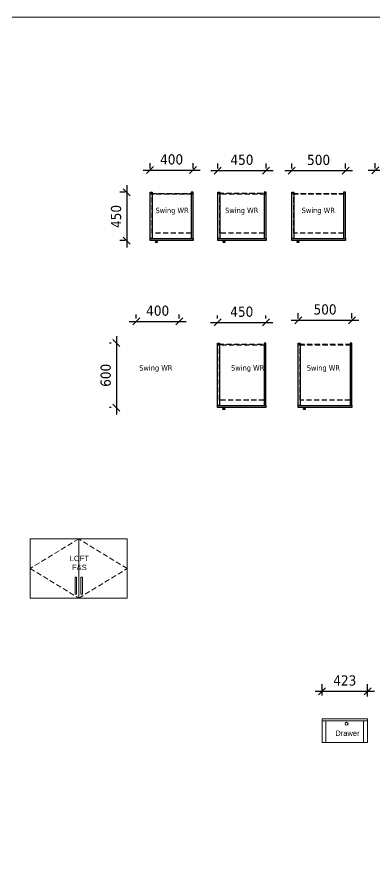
# Model space of a CAD drawing. Header units: millimetres. Extents: x 4065046 to 4134868, y -1476535 to -1460275.
# Drawn here: x 4084540 to 4087866, y -1468233 to -1460275 of the extents above; entities that cross this region are included whole.
import ezdxf

# ---------------------------------------------------------------- set-up
doc = ezdxf.new("R2010")
doc.units = ezdxf.units.MM
doc.header["$LTSCALE"] = 15
doc.header["$PDMODE"] = 35
doc.linetypes.add('HIDDENX2', pattern=[19.05, 12.7, -6.35])
doc.layers.add('LS_DR_TEXT', color=7, linetype='Continuous')
doc.styles.add('ARIAL', font='arial.ttf', dxfattribs={"height": 50})
doc.styles.add('ROMANS', font='tahoma.ttf')
doc.dimstyles.new('MD50', dxfattribs={"dimscale": 50, "dimtxt": 1.9, "dimasz": 1.3, "dimexe": 1.3, "dimexo": 2.38, "dimgap": 1, "dimtad": 1, "dimdec": 0, "dimzin": 3, "dimdsep": 46, "dimtxsty": 'ROMANS', "dimblk": 'OBLIQUE', "dimcen": -1.9, "dimdle": 1.3, "dimclrd": 150, "dimclre": 150, "dimclrt": 256, "dimadec": 0, "dimazin": 0, "dimtfac": 1, "dimtdec": 0, "dimtix": 1, "dimtmove": 2, "dimatfit": 3, "dimfxl": 1, "dimtolj": 1, "dimtzin": 3, "dimarcsym": 0})

# ---------------------------------------------------------------- blocks, each defined once
blk = doc.blocks.new('_Oblique')
at = {"color": 0, "linetype": 'ByBlock', "lineweight": -2}
blk.add_line((-0.5, -0.5), (0.5, 0.5), dxfattribs=at)
blk = doc.blocks.new('*D203')
at = {"color": 150, "lineweight": -2, "ltscale": 0.25, "transparency": 16777216}
for p, q in [((4087309.6, -1466551), (4087862.6, -1466551)), ((4087374.6, -1466589.6), (4087374.6, -1466486)), ((4087797.6, -1466598.6), (4087797.6, -1466486))]:
    blk.add_line(p, q, dxfattribs=at)
at = {"layer": 'Defpoints', "color": 0, "ltscale": 0.25, "transparency": 16777216}
for p in [(4087797.6, -1466551), (4087374.6, -1466708.6), (4087797.6, -1466717.6)]:
    blk.add_point(p, dxfattribs=at)
at = {"color": 150, "lineweight": -2, "ltscale": 0.25, "transparency": 16777216, "xscale": 65, "yscale": 65, "zscale": 65, "rotation": 180}
blk.add_blockref('_Oblique', (4087374.6, -1466551), dxfattribs=at)
at = {"color": 150, "lineweight": -2, "ltscale": 0.25, "transparency": 16777216, "xscale": 65, "yscale": 65, "zscale": 65}
blk.add_blockref('_Oblique', (4087797.6, -1466551), dxfattribs=at)
at = {"lineweight": 20, "ltscale": 0.25, "transparency": 16777216, "insert": (4087586.1, -1466451.5), "char_height": 95, "attachment_point": 5, "style": 'ROMANS'}
blk.add_mtext('\\A1;423', dxfattribs=at)
blk = doc.blocks.new('84')
for points in [[(-204066.8, -198538.5), (-204066.8, -199100.5), (-204084.8, -199100.5), (-204084.8, -198520.5), (-204066.8, -198520.5), (-204066.8, -198530.5)], [(-203652.8, -198538.5), (-203652.8, -199100.5), (-203634.8, -199100.5), (-203634.8, -198520.5), (-203652.8, -198520.5), (-203652.8, -198530.5)]]:
    blk.add_lwpolyline(points)
at = {"color": 0, "linetype": 'HIDDENX2', "ltscale": 0.25}
blk.add_lwpolyline([(-204074.8, -198530.5), (-203644.8, -198530.5), (-203644.8, -198538.5), (-204074.8, -198538.5)], close=True, dxfattribs=at)
blk.add_lwpolyline([(-203652.8, -198538.5), (-203652.8, -199050.5), (-204066.8, -199050.5), (-204066.8, -198538.5)], dxfattribs=at)
for points in [[(-204084.8, -199120.5), (-204084.8, -199102.5), (-203634.8, -199102.5), (-203634.8, -199120.5)], [(-204034.8, -199130.5), (-204018.6, -199130.5), (-204018.6, -199139.6), (-204034.8, -199139.6)], [(-204030, -199120.5), (-204023.4, -199120.5), (-204023.4, -199130.5), (-204030, -199130.5)]]:
    blk.add_lwpolyline(points, close=True)
blk = doc.blocks.new('124')
for points in [[(-204066.8, -203114.3), (-204066.8, -203676.3), (-204084.8, -203676.3), (-204084.8, -203096.3), (-204066.8, -203096.3), (-204066.8, -203106.3)], [(-203602.8, -203114.3), (-203602.8, -203676.3), (-203584.8, -203676.3), (-203584.8, -203096.3), (-203602.8, -203096.3), (-203602.8, -203106.3)]]:
    blk.add_lwpolyline(points)
at = {"color": 0, "linetype": 'HIDDENX2', "ltscale": 0.25}
blk.add_lwpolyline([(-204074.8, -203106.3), (-203594.8, -203106.3), (-203594.8, -203114.3), (-204074.8, -203114.3)], close=True, dxfattribs=at)
blk.add_lwpolyline([(-203602.8, -203114.3), (-203602.8, -203626.3), (-204066.8, -203626.3), (-204066.8, -203114.3)], dxfattribs=at)
for points in [[(-204084.8, -203696.3), (-204084.8, -203678.3), (-203584.8, -203678.3), (-203584.8, -203696.3)], [(-204034.8, -203706.3), (-204018.6, -203706.3), (-204018.6, -203715.4), (-204034.8, -203715.4)], [(-204030, -203696.3), (-204023.4, -203696.3), (-204023.4, -203706.3), (-204030, -203706.3)]]:
    blk.add_lwpolyline(points, close=True)
blk = doc.blocks.new('24')
for points in [[(-249199.4, -193729.6), (-249199.4, -194141.6), (-249217.4, -194141.6), (-249217.4, -193711.6), (-249199.4, -193711.6), (-249199.4, -193721.6)], [(-248835.4, -193729.6), (-248835.4, -194141.6), (-248817.4, -194141.6), (-248817.4, -193711.6), (-248835.4, -193711.6), (-248835.4, -193721.6)]]:
    blk.add_lwpolyline(points)
at = {"color": 0, "linetype": 'HIDDENX2', "ltscale": 0.25}
blk.add_lwpolyline([(-249207.4, -193721.6), (-248827.4, -193721.6), (-248827.4, -193729.6), (-249207.4, -193729.6)], close=True, dxfattribs=at)
blk.add_lwpolyline([(-248835.4, -193729.6), (-248835.4, -194091.6), (-249199.4, -194091.6), (-249199.4, -193729.6)], dxfattribs=at)
for points in [[(-249217.4, -194161.6), (-249217.4, -194143.6), (-248817.4, -194143.6), (-248817.4, -194161.6)], [(-249167.4, -194171.6), (-249151.2, -194171.6), (-249151.2, -194180.7), (-249167.4, -194180.7)], [(-249162.6, -194161.6), (-249156, -194161.6), (-249156, -194171.6), (-249162.6, -194171.6)]]:
    blk.add_lwpolyline(points, close=True)
blk = doc.blocks.new('64')
for points in [[(-249002, -198688.5), (-249002, -199100.5), (-249020, -199100.5), (-249020, -198670.5), (-249002, -198670.5), (-249002, -198680.5)], [(-248588, -198688.5), (-248588, -199100.5), (-248570, -199100.5), (-248570, -198670.5), (-248588, -198670.5), (-248588, -198680.5)]]:
    blk.add_lwpolyline(points)
at = {"color": 0, "linetype": 'HIDDENX2', "ltscale": 0.25}
blk.add_lwpolyline([(-249010, -198680.5), (-248580, -198680.5), (-248580, -198688.5), (-249010, -198688.5)], close=True, dxfattribs=at)
blk.add_lwpolyline([(-248588, -198688.5), (-248588, -199050.5), (-249002, -199050.5), (-249002, -198688.5)], dxfattribs=at)
for points in [[(-249020, -199120.5), (-249020, -199102.5), (-248570, -199102.5), (-248570, -199120.5)], [(-248970, -199130.5), (-248953.8, -199130.5), (-248953.8, -199139.6), (-248970, -199139.6)], [(-248965.2, -199120.5), (-248958.6, -199120.5), (-248958.6, -199130.5), (-248965.2, -199130.5)]]:
    blk.add_lwpolyline(points, close=True)
blk = doc.blocks.new('104')
for points in [[(-249002, -203264.3), (-249002, -203676.3), (-249020, -203676.3), (-249020, -203246.3), (-249002, -203246.3), (-249002, -203256.3)], [(-248538, -203264.3), (-248538, -203676.3), (-248520, -203676.3), (-248520, -203246.3), (-248538, -203246.3), (-248538, -203256.3)]]:
    blk.add_lwpolyline(points)
at = {"color": 0, "linetype": 'HIDDENX2', "ltscale": 0.25}
blk.add_lwpolyline([(-249010, -203256.3), (-248530, -203256.3), (-248530, -203264.3), (-249010, -203264.3)], close=True, dxfattribs=at)
blk.add_lwpolyline([(-248538, -203264.3), (-248538, -203626.3), (-249002, -203626.3), (-249002, -203264.3)], dxfattribs=at)
for points in [[(-249020, -203696.3), (-249020, -203678.3), (-248520, -203678.3), (-248520, -203696.3)], [(-248970, -203706.3), (-248953.8, -203706.3), (-248953.8, -203715.4), (-248970, -203715.4)], [(-248965.2, -203696.3), (-248958.6, -203696.3), (-248958.6, -203706.3), (-248965.2, -203706.3)]]:
    blk.add_lwpolyline(points, close=True)
blk = doc.blocks.new('*D263')
at = {"color": 150, "lineweight": -2, "ltscale": 0.25, "transparency": 16777216}
for p, q in [((4085559.6, -1461840.4), (4085559.6, -1462420.4)), ((4085544.3, -1461905.4), (4085494.6, -1461905.4)), ((4085544.3, -1462355.4), (4085494.6, -1462355.4))]:
    blk.add_line(p, q, dxfattribs=at)
at = {"layer": 'Defpoints', "color": 0, "ltscale": 0.25, "transparency": 16777216}
for p in [(4085663.3, -1461905.4), (4085559.6, -1462355.4), (4085663.3, -1462355.4)]:
    blk.add_point(p, dxfattribs=at)
at = {"color": 150, "lineweight": -2, "ltscale": 0.25, "transparency": 16777216, "xscale": 65, "yscale": 65, "zscale": 65}
for p, rotation in [((4085559.6, -1461905.4), 90), ((4085559.6, -1462355.4), 270)]:
    blk.add_blockref('_Oblique', p, dxfattribs=dict(at, rotation=rotation))
at = {"lineweight": 20, "ltscale": 0.25, "transparency": 16777216, "insert": (4085460.1, -1462130.4), "char_height": 95, "attachment_point": 5, "rotation": 90, "style": 'ROMANS'}
blk.add_mtext('\\A1;450', dxfattribs=at)
blk = doc.blocks.new('*D264')
at = {"color": 150, "lineweight": -2, "ltscale": 0.25, "transparency": 16777216}
for p, q in [((4085711.1, -1461699.5), (4086241.1, -1461699.5)), ((4085776.1, -1461683.3), (4085776.1, -1461634.5)), ((4086176.1, -1461683.3), (4086176.1, -1461634.5))]:
    blk.add_line(p, q, dxfattribs=at)
at = {"layer": 'Defpoints', "color": 0, "ltscale": 0.25, "transparency": 16777216}
for p in [(4086176.1, -1461699.5), (4085776.1, -1461802.3), (4086176.1, -1461802.3)]:
    blk.add_point(p, dxfattribs=at)
at = {"color": 150, "lineweight": -2, "ltscale": 0.25, "transparency": 16777216, "xscale": 65, "yscale": 65, "zscale": 65, "rotation": 180}
blk.add_blockref('_Oblique', (4085776.1, -1461699.5), dxfattribs=at)
at = {"color": 150, "lineweight": -2, "ltscale": 0.25, "transparency": 16777216, "xscale": 65, "yscale": 65, "zscale": 65}
blk.add_blockref('_Oblique', (4086176.1, -1461699.5), dxfattribs=at)
at = {"lineweight": 20, "ltscale": 0.25, "transparency": 16777216, "insert": (4085976.1, -1461600), "char_height": 95, "attachment_point": 5, "style": 'ROMANS'}
blk.add_mtext('\\A1;400', dxfattribs=at)
blk = doc.blocks.new('*D265')
at = {"color": 150, "lineweight": -2, "ltscale": 0.25, "transparency": 16777216}
for p, q in [((4086405, -1461683.3), (4086405, -1461637.9)), ((4086855, -1461683.3), (4086855, -1461637.9)), ((4086340, -1461702.9), (4086920, -1461702.9))]:
    blk.add_line(p, q, dxfattribs=at)
at = {"layer": 'Defpoints', "color": 0, "ltscale": 0.25, "transparency": 16777216}
for p in [(4086855, -1461702.9), (4086405, -1461802.3), (4086855, -1461802.3)]:
    blk.add_point(p, dxfattribs=at)
at = {"color": 150, "lineweight": -2, "ltscale": 0.25, "transparency": 16777216, "xscale": 65, "yscale": 65, "zscale": 65, "rotation": 180}
blk.add_blockref('_Oblique', (4086405, -1461702.9), dxfattribs=at)
at = {"color": 150, "lineweight": -2, "ltscale": 0.25, "transparency": 16777216, "xscale": 65, "yscale": 65, "zscale": 65}
blk.add_blockref('_Oblique', (4086855, -1461702.9), dxfattribs=at)
at = {"lineweight": 20, "ltscale": 0.25, "transparency": 16777216, "insert": (4086630, -1461603.4), "char_height": 95, "attachment_point": 5, "style": 'ROMANS'}
blk.add_mtext('\\A1;450', dxfattribs=at)
blk = doc.blocks.new('*D266')
at = {"color": 150, "lineweight": -2, "ltscale": 0.25, "transparency": 16777216}
for p, q in [((4087092.9, -1461683.3), (4087092.9, -1461639.1)), ((4087592.9, -1461683.3), (4087592.9, -1461639.1)), ((4087027.9, -1461704.1), (4087657.9, -1461704.1))]:
    blk.add_line(p, q, dxfattribs=at)
at = {"layer": 'Defpoints', "color": 0, "ltscale": 0.25, "transparency": 16777216}
for p in [(4087592.9, -1461704.1), (4087092.9, -1461802.3), (4087592.9, -1461802.3)]:
    blk.add_point(p, dxfattribs=at)
at = {"color": 150, "lineweight": -2, "ltscale": 0.25, "transparency": 16777216, "xscale": 65, "yscale": 65, "zscale": 65, "rotation": 180}
blk.add_blockref('_Oblique', (4087092.9, -1461704.1), dxfattribs=at)
at = {"color": 150, "lineweight": -2, "ltscale": 0.25, "transparency": 16777216, "xscale": 65, "yscale": 65, "zscale": 65}
blk.add_blockref('_Oblique', (4087592.9, -1461704.1), dxfattribs=at)
at = {"lineweight": 20, "ltscale": 0.25, "transparency": 16777216, "insert": (4087342.9, -1461604.6), "char_height": 95, "attachment_point": 5, "style": 'ROMANS'}
blk.add_mtext('\\A1;500', dxfattribs=at)
blk = doc.blocks.new('*D267')
at = {"color": 150, "lineweight": -2, "ltscale": 0.25, "transparency": 16777216}
for p, q in [((4087804.3, -1461700.5), (4088534.3, -1461700.5)), ((4087869.3, -1461683.3), (4087869.3, -1461635.5)), ((4088469.3, -1461683.3), (4088469.3, -1461635.5))]:
    blk.add_line(p, q, dxfattribs=at)
at = {"layer": 'Defpoints', "color": 0, "ltscale": 0.25, "transparency": 16777216}
for p in [(4088469.3, -1461700.5), (4087869.3, -1461802.3), (4088469.3, -1461802.3)]:
    blk.add_point(p, dxfattribs=at)
at = {"color": 150, "lineweight": -2, "ltscale": 0.25, "transparency": 16777216, "xscale": 65, "yscale": 65, "zscale": 65, "rotation": 180}
blk.add_blockref('_Oblique', (4087869.3, -1461700.5), dxfattribs=at)
at = {"color": 150, "lineweight": -2, "ltscale": 0.25, "transparency": 16777216, "xscale": 65, "yscale": 65, "zscale": 65}
blk.add_blockref('_Oblique', (4088469.3, -1461700.5), dxfattribs=at)
at = {"lineweight": 20, "ltscale": 0.25, "transparency": 16777216, "insert": (4088169.3, -1461601), "char_height": 95, "attachment_point": 5, "style": 'ROMANS'}
blk.add_mtext('\\A1;600', dxfattribs=at)
blk = doc.blocks.new('*D272')
at = {"color": 150, "lineweight": -2, "ltscale": 0.25, "transparency": 16777216}
for p, q in [((4085463.2, -1463244.6), (4085463.2, -1463974.6)), ((4085414.6, -1463309.6), (4085398.2, -1463309.6)), ((4085414.6, -1463909.6), (4085398.2, -1463909.6))]:
    blk.add_line(p, q, dxfattribs=at)
at = {"layer": 'Defpoints', "color": 0, "ltscale": 0.25, "transparency": 16777216}
for p in [(4085533.6, -1463309.6), (4085463.2, -1463909.6), (4085533.6, -1463909.6)]:
    blk.add_point(p, dxfattribs=at)
at = {"color": 150, "lineweight": -2, "ltscale": 0.25, "transparency": 16777216, "xscale": 65, "yscale": 65, "zscale": 65}
for p, rotation in [((4085463.2, -1463309.6), 90), ((4085463.2, -1463909.6), 270)]:
    blk.add_blockref('_Oblique', p, dxfattribs=dict(at, rotation=rotation))
at = {"lineweight": 20, "ltscale": 0.25, "transparency": 16777216, "insert": (4085363.7, -1463609.6), "char_height": 95, "attachment_point": 5, "rotation": 90, "style": 'ROMANS'}
blk.add_mtext('\\A1;600', dxfattribs=at)
blk = doc.blocks.new('*D274')
at = {"color": 150, "lineweight": -2, "ltscale": 0.25, "transparency": 16777216}
for p, q in [((4086403.4, -1463079.7), (4086403.4, -1463052.3)), ((4086853.4, -1463079.7), (4086853.4, -1463052.3)), ((4086338.4, -1463117.3), (4086918.4, -1463117.3))]:
    blk.add_line(p, q, dxfattribs=at)
at = {"layer": 'Defpoints', "color": 0, "ltscale": 0.25, "transparency": 16777216}
for p in [(4086853.4, -1463117.3), (4086403.4, -1463198.7), (4086853.4, -1463198.7)]:
    blk.add_point(p, dxfattribs=at)
at = {"color": 150, "lineweight": -2, "ltscale": 0.25, "transparency": 16777216, "xscale": 65, "yscale": 65, "zscale": 65, "rotation": 180}
blk.add_blockref('_Oblique', (4086403.4, -1463117.3), dxfattribs=at)
at = {"color": 150, "lineweight": -2, "ltscale": 0.25, "transparency": 16777216, "xscale": 65, "yscale": 65, "zscale": 65}
blk.add_blockref('_Oblique', (4086853.4, -1463117.3), dxfattribs=at)
at = {"lineweight": 20, "ltscale": 0.25, "transparency": 16777216, "insert": (4086628.4, -1463017.8), "char_height": 95, "attachment_point": 5, "style": 'ROMANS'}
blk.add_mtext('\\A1;450', dxfattribs=at)
blk = doc.blocks.new('*D275')
at = {"color": 150, "lineweight": -2, "ltscale": 0.25, "transparency": 16777216}
for p, q in [((4085646.6, -1463079.7), (4085646.6, -1463043.1)), ((4086046.6, -1463079.7), (4086046.6, -1463043.1)), ((4085581.6, -1463108.1), (4086111.6, -1463108.1))]:
    blk.add_line(p, q, dxfattribs=at)
at = {"layer": 'Defpoints', "color": 0, "ltscale": 0.25, "transparency": 16777216}
for p in [(4086046.6, -1463108.1), (4085646.6, -1463198.7), (4086046.6, -1463198.7)]:
    blk.add_point(p, dxfattribs=at)
at = {"color": 150, "lineweight": -2, "ltscale": 0.25, "transparency": 16777216, "xscale": 65, "yscale": 65, "zscale": 65, "rotation": 180}
blk.add_blockref('_Oblique', (4085646.6, -1463108.1), dxfattribs=at)
at = {"color": 150, "lineweight": -2, "ltscale": 0.25, "transparency": 16777216, "xscale": 65, "yscale": 65, "zscale": 65}
blk.add_blockref('_Oblique', (4086046.6, -1463108.1), dxfattribs=at)
at = {"lineweight": 20, "ltscale": 0.25, "transparency": 16777216, "insert": (4085846.6, -1463008.6), "char_height": 95, "attachment_point": 5, "style": 'ROMANS'}
blk.add_mtext('\\A1;400', dxfattribs=at)
blk = doc.blocks.new('*D276')
at = {"color": 150, "lineweight": -2, "ltscale": 0.25, "transparency": 16777216}
for p, q in [((4087152.8, -1463079.7), (4087152.8, -1463031.6)), ((4087652.8, -1463079.7), (4087652.8, -1463031.6)), ((4087087.8, -1463096.6), (4087717.8, -1463096.6))]:
    blk.add_line(p, q, dxfattribs=at)
at = {"layer": 'Defpoints', "color": 0, "ltscale": 0.25, "transparency": 16777216}
for p in [(4087652.8, -1463096.6), (4087152.8, -1463198.7), (4087652.8, -1463198.7)]:
    blk.add_point(p, dxfattribs=at)
at = {"color": 150, "lineweight": -2, "ltscale": 0.25, "transparency": 16777216, "xscale": 65, "yscale": 65, "zscale": 65, "rotation": 180}
blk.add_blockref('_Oblique', (4087152.8, -1463096.6), dxfattribs=at)
at = {"color": 150, "lineweight": -2, "ltscale": 0.25, "transparency": 16777216, "xscale": 65, "yscale": 65, "zscale": 65}
blk.add_blockref('_Oblique', (4087652.8, -1463096.6), dxfattribs=at)
at = {"lineweight": 20, "ltscale": 0.25, "transparency": 16777216, "insert": (4087402.8, -1462997.1), "char_height": 95, "attachment_point": 5, "style": 'ROMANS'}
blk.add_mtext('\\A1;500', dxfattribs=at)

msp = doc.modelspace()

# ---------------------------------------------------------------- linework, layer by layer
at = {"lineweight": 20, "ltscale": 0.25}
for points in [[(4065045.8, -1460274.6), (4134868, -1460274.6), (4134868, -1476535.2), (4065045.8, -1476535.2)], [(4085112.1, -1465133.3), (4084662.1, -1465133.3), (4084662.1, -1465683.3), (4085112.1, -1465683.3)], [(4085112.1, -1465683.3), (4085562.1, -1465683.3), (4085562.1, -1465133.3), (4085112.1, -1465133.3)], [(4085078.1, -1465488.4), (4085093.1, -1465488.4), (4085093.1, -1465648.4), (4085078.1, -1465648.4)], [(4085146.1, -1465488.4), (4085131.1, -1465488.4), (4085131.1, -1465648.4), (4085146.1, -1465648.4)]]:
    msp.add_lwpolyline(points, close=True, dxfattribs=at)
at = {"color": 251, "linetype": 'HIDDENX2', "lineweight": 20, "ltscale": 0.25}
msp.add_lwpolyline([(4085112.1, -1465133.3), (4084662.1, -1465408.3), (4085112.1, -1465683.3), (4085562.1, -1465408.3), (4085112.1, -1465133.3)], dxfattribs=at)
at = {"layer": 'LS_DR_TEXT', "color": 3, "lineweight": 20, "ltscale": 0.25}
for p, q in [((4087410.6, -1466827.9), (4087410.6, -1467027.5)), ((4087761.6, -1466827.9), (4087761.6, -1467027.5)), ((4087410.6, -1467027.5), (4087761.6, -1467027.5))]:
    msp.add_line(p, q, dxfattribs=at)
for points in [[(4087797.6, -1466807.9), (4087797.6, -1466827.9), (4087374.6, -1466827.9), (4087374.6, -1466807.9)], [(4087797.6, -1466807.9), (4087374.6, -1466807.9)]]:
    msp.add_lwpolyline(points, dxfattribs=at)
msp.add_lwpolyline([(4087374.6, -1466827.9), (4087797.6, -1466827.9), (4087797.6, -1467027.5), (4087374.6, -1467027.5)], close=True, dxfattribs=at)
msp.add_circle((4087602.2, -1466854.1), 14, dxfattribs=at)

# ---------------------------------------------------------------- block references
at = {"linetype": 'ByBlock', "lineweight": 20}
for name, p in [('24', (4334993.5, -1268193.8)), ('64', (4335425, -1263234.8)), ('104', (4336112.9, -1258659.1)), ('84', (4290488.2, -1264789)), ('124', (4291237.6, -1260213.3))]:
    msp.add_blockref(name, p, dxfattribs=at)

# ---------------------------------------------------------------- texts
at = {"color": 0, "lineweight": 20, "ltscale": 0.25, "char_height": 50, "attachment_point": 1, "style": 'ROMANS'}
for insert in [(4085757.5, -1462049.2), (4086404.6, -1462049.2), (4087116.5, -1462049.2), (4085606.4, -1463515.1), (4086460.2, -1463515.1), (4087164.2, -1463515.1)]:
    msp.add_mtext_dynamic_manual_height_columns('\\pxqc;Swing WR', width=445.593, gutter_width=250, heights=[334.5], dxfattribs=dict(at, insert=insert))
at = {"lineweight": 20, "ltscale": 0.25, "insert": (4085072.2, -1465289.6), "char_height": 50, "width": 92.736, "attachment_point": 1, "style": 'ARIAL'}
msp.add_mtext('\\pxqc;LOFT\\PF&S', dxfattribs=at)
at = {"color": 3, "lineweight": 20, "ltscale": 0.25, "insert": (4087498.2, -1466916.9), "char_height": 50, "attachment_point": 1, "style": 'ARIAL'}
msp.add_mtext_dynamic_manual_height_columns('Drawer', width=15.041, gutter_width=250, heights=[0], dxfattribs=at)

# ---------------------------------------------------------------- dimensions: what is measured, and where the dimension line sits
at = {"color": 0, "lineweight": 20, "ltscale": 0.25}
for base, p1, p2, picture, middle in [((4086176.1, -1461699.5), (4085776.1, -1461802.3), (4086176.1, -1461802.3), '*D264', (4085976.1, -1461600)), ((4086855, -1461702.9), (4086405, -1461802.3), (4086855, -1461802.3), '*D265', (4086630, -1461603.4)), ((4088469.3, -1461700.5), (4087869.3, -1461802.3), (4088469.3, -1461802.3), '*D267', (4088169.3, -1461601)), ((4087592.9, -1461704.1), (4087092.9, -1461802.3), (4087592.9, -1461802.3), '*D266', (4087342.9, -1461604.6)), ((4086046.6, -1463108.1), (4085646.6, -1463198.7), (4086046.6, -1463198.7), '*D275', (4085846.6, -1463008.6)), ((4086853.4, -1463117.3), (4086403.4, -1463198.7), (4086853.4, -1463198.7), '*D274', (4086628.4, -1463017.8)), ((4087652.8, -1463096.6), (4087152.8, -1463198.7), (4087652.8, -1463198.7), '*D276', (4087402.8, -1462997.1))]:
    dim = msp.add_linear_dim(base=base, p1=p1, p2=p2, dimstyle='MD50', dxfattribs=at)
    dim.commit()
    dim.dimension.update_dxf_attribs({"geometry": picture, "text_midpoint": middle})
for base, p1, p2, picture, middle in [((4085559.6, -1462355.4), (4085663.3, -1461905.4), (4085663.3, -1462355.4), '*D263', (4085460.1, -1462130.4)), ((4085463.2, -1463909.6), (4085533.6, -1463309.6), (4085533.6, -1463909.6), '*D272', (4085363.7, -1463609.6))]:
    dim = msp.add_linear_dim(base=base, p1=p1, p2=p2, angle=90, dimstyle='MD50', dxfattribs=at)
    dim.commit()
    dim.dimension.update_dxf_attribs({"geometry": picture, "text_midpoint": middle})
at = {"lineweight": 20, "ltscale": 0.25}
dim = msp.add_linear_dim(base=(4087797.6, -1466551), p1=(4087374.6, -1466708.6), p2=(4087797.6, -1466717.6), dimstyle='MD50', dxfattribs=at)
dim.commit()
dim.dimension.update_dxf_attribs({"geometry": '*D203', "text_midpoint": (4087586.1, -1466451.5)})

doc.saveas('drawing.dxf')
